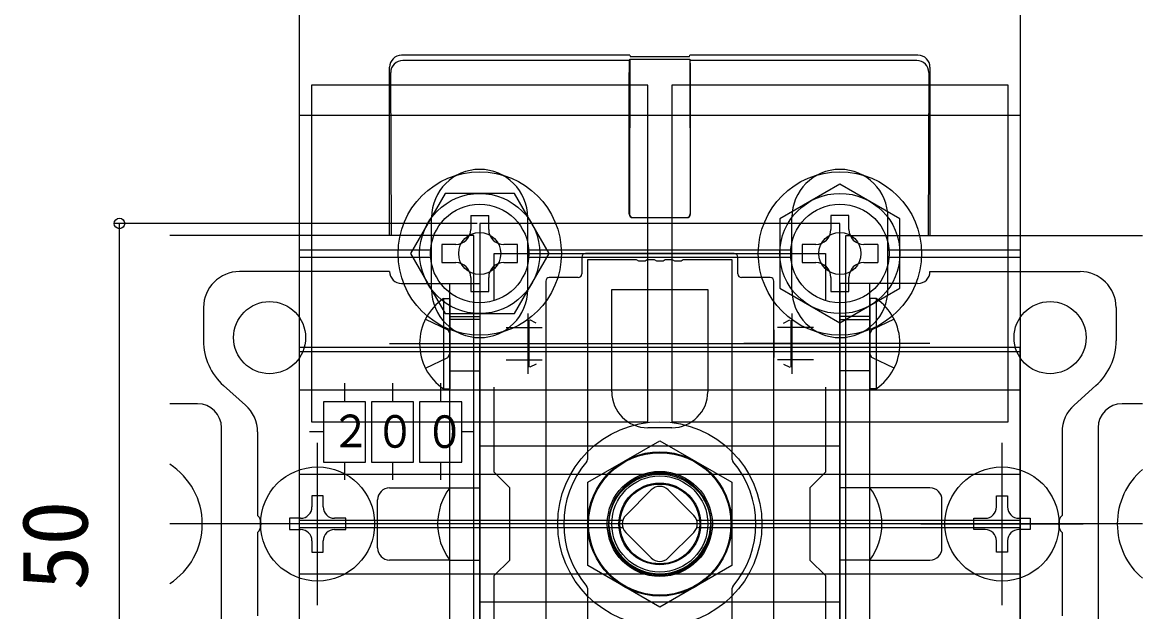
# Model space of a CAD drawing. Units: millimetres, scale not verified. Extents: x -875 to 875, y -1300 to 1293.
# Drawn here: x 497.3 to 683.8, y -1047.6 to -949.6 of the extents above; entities that cross this region are included whole.
import ezdxf
from ezdxf.enums import TextEntityAlignment as Align

# ---------------------------------------------------------------- set-up
doc = ezdxf.new("R2010")
doc.units = ezdxf.units.MM
doc.header["$LTSCALE"] = 8
for name, color, linetype in [('0-3_YKK_11', 7, 'Continuous'), ('0-4_YKK_12', 2, 'Continuous'), ('0-5_YKK_13', 4, 'Continuous'), ('0-6_YKK_D', 6, 'Continuous'), ('0-8_YSS_K', 3, 'Continuous')]:
    doc.layers.add(name, color=color, linetype=linetype)
doc.styles.add('ＭＳ ゴシック', font='')
doc.styles.get('ＭＳ ゴシック').set_extended_font_data('MS Gothic')

msp = doc.modelspace()

# ---------------------------------------------------------------- linework, layer by layer
at = {"layer": '0-3_YKK_11'}
for p, q in [((581.427, -998.032), (581.427, -1008.032)), ((625.427, -998.032), (625.427, -1008.032)), ((576.427, -1003.032), (586.427, -1003.032)), ((620.427, -1003.032), (630.427, -1003.032))]:
    msp.add_line(p, q, dxfattribs=at)
msp.add_lwpolyline([(573.427, -983.032), (573.427, -1083.032), (633.427, -1083.032), (633.427, -983.032)], close=True, dxfattribs=at)
for points in [[(575.827, -995.766), (575.827, -988.032), (631.027, -988.032), (631.027, -995.766)], [(575.827, -1055.766), (575.827, -1041.632), (578.427, -1039.032), (578.427, -1027.032), (575.827, -1024.432), (575.827, -1010.298)], [(631.027, -1010.298), (631.027, -1024.432), (628.427, -1027.032), (628.427, -1039.032), (631.027, -1041.632), (631.027, -1055.766)]]:
    msp.add_lwpolyline(points, dxfattribs=at)
at = {"layer": '0-4_YKK_12'}
for points in [[(572.427, -1081.032), (572.427, -985.032), (521.805, -985.032)], [(634.427, -1081.032), (634.427, -985.032), (683.841, -985.032)]]:
    msp.add_lwpolyline(points, dxfattribs=at)
msp.add_circle((603.427, -1033.032), 12, dxfattribs=at)
at = {"layer": '0-5_YKK_13'}
for p, q in [((543.427, -1140.34), (543.427, -931.069)), ((663.427, -931.069), (663.427, -1140.34)), ((598.427, -955.032), (560.427, -955.032)), ((598.427, -955.032), (598.497, -955.243)), ((598.497, -955.243), (608.357, -955.243)), ((608.357, -955.243), (608.427, -955.032)), ((646.427, -955.032), (608.427, -955.032)), ((558.427, -985.032), (558.427, -957.032)), ((598.355, -955.917), (560.609, -955.917)), ((598.355, -955.917), (598.425, -955.707)), ((598.425, -955.707), (608.429, -955.707)), ((608.499, -955.917), (608.429, -955.707)), ((646.245, -955.917), (608.499, -955.917)), ((648.427, -957.032), (648.427, -985.032)), ((558.733, -985.032), (558.609, -957.926)), ((648.245, -957.926), (648.121, -985.032)), ((543.427, -965.032), (663.427, -965.032)), ((565.427, -994.032), (565.427, -982.032)), ((571.927, -981.732), (571.927, -984.032)), ((571.927, -981.732), (574.927, -981.732)), ((574.927, -984.032), (574.927, -981.732)), ((581.427, -994.032), (581.427, -982.032)), ((598.922, -982.067), (607.932, -982.067)), ((598.957, -982.032), (607.897, -982.032)), ((625.427, -994.032), (625.427, -982.032)), ((634.927, -981.732), (631.927, -981.732)), ((631.927, -981.732), (631.927, -984.032)), ((634.927, -984.032), (634.927, -981.732)), ((641.427, -994.032), (641.427, -982.032)), ((567.127, -986.532), (567.127, -989.532)), ((569.427, -986.532), (567.127, -986.532)), ((579.727, -986.532), (577.427, -986.532)), ((579.727, -989.532), (579.727, -986.532)), ((629.427, -986.532), (627.127, -986.532)), ((639.727, -986.532), (637.427, -986.532)), ((639.727, -986.532), (639.727, -989.532)), ((543.427, -987.432), (565.427, -987.432)), ((543.427, -988.632), (565.427, -988.632)), ((581.427, -987.432), (625.427, -987.432)), ((581.427, -988.632), (625.427, -988.632)), ((590.427, -988.632), (590.427, -991.432)), ((615.827, -988.032), (591.027, -988.032)), ((616.427, -991.432), (616.427, -988.632)), ((641.427, -987.432), (663.427, -987.432)), ((641.427, -988.632), (663.427, -988.632)), ((567.127, -989.532), (569.427, -989.532)), ((577.427, -989.532), (579.727, -989.532)), ((637.427, -989.532), (639.727, -989.532)), ((558.427, -991.032), (533.427, -991.032)), ((571.927, -992.032), (571.927, -994.332)), ((589.827, -992.032), (585.027, -992.032)), ((621.827, -992.032), (617.027, -992.032)), ((631.927, -992.032), (631.927, -994.332)), ((634.927, -994.332), (634.927, -992.032)), ((648.427, -991.032), (673.427, -991.032)), ((560.427, -993.032), (568.427, -993.032)), ((584.427, -992.632), (584.427, -1073.432)), ((622.427, -1073.432), (622.427, -992.632)), ((631.927, -994.332), (634.927, -994.332)), ((646.427, -993.032), (638.427, -993.032)), ((567.409, -995.532), (568.427, -995.532)), ((568.427, -995.532), (568.427, -1010.532)), ((639.445, -995.532), (638.427, -995.532)), ((638.427, -995.532), (638.427, -1010.532)), ((527.427, -997.032), (527.427, -1002.541)), ((679.427, -997.032), (679.427, -1002.541)), ((568.427, -998.532), (573.427, -998.532)), ((573.427, -999.032), (568.427, -999.032)), ((581.627, -999.131), (581.627, -1006.934)), ((582.85, -999.643), (581.756, -999.096)), ((624.005, -999.643), (625.099, -999.096)), ((625.227, -999.131), (625.227, -1006.934)), ((638.427, -998.532), (633.427, -998.532)), ((633.427, -999.032), (638.427, -999.032)), ((577.826, -1000.341), (583.818, -1000.341)), ((584.427, -1000.723), (584.427, -1005.342)), ((622.427, -1000.723), (622.427, -1005.342)), ((629.028, -1000.341), (623.036, -1000.341)), ((558.427, -1003.032), (589.427, -1003.032)), ((648.427, -1003.032), (617.427, -1003.032)), ((663.427, -1004.313), (663.427, -1003.616)), ((564.409, -1007.132), (568.12, -1005.322)), ((568.12, -1005.322), (568.427, -1004.744)), ((638.734, -1005.322), (638.427, -1004.744)), ((642.446, -1007.132), (638.734, -1005.322)), ((663.427, -1062.093), (663.427, -1004.313)), ((577.826, -1005.724), (583.818, -1005.724)), ((582.85, -1006.421), (581.756, -1006.968)), ((629.028, -1005.724), (623.036, -1005.724)), ((624.005, -1006.421), (625.099, -1006.968)), ((568.427, -1007.532), (573.427, -1007.532)), ((638.427, -1007.532), (633.427, -1007.532)), ((530.783, -1010.016), (534.413, -1013.242)), ((543.427, -1010.732), (663.427, -1010.732)), ((550.927, -1009.613), (550.927, -1012.732)), ((558.927, -1009.613), (558.927, -1012.732)), ((566.927, -1009.613), (566.927, -1012.732)), ((676.071, -1010.016), (672.441, -1013.242)), ((526.427, -1013.032), (521.805, -1013.032)), ((683.841, -1013.032), (680.427, -1013.032)), ((530.427, -1049.032), (530.427, -1017.032)), ((536.427, -1017.726), (536.427, -1031.604)), ((547.427, -1017.732), (545.085, -1017.732)), ((572.497, -1017.732), (570.427, -1017.732)), ((605.427, -1017.032), (601.427, -1017.032)), ((670.427, -1017.726), (670.427, -1031.604)), ((676.427, -1017.032), (676.427, -1049.032)), ((546.427, -1046.532), (546.427, -1019.532)), ((660.427, -1046.532), (660.427, -1019.532)), ((550.927, -1022.732), (550.927, -1025.682)), ((558.927, -1022.732), (558.927, -1025.682)), ((566.927, -1022.732), (566.927, -1025.682)), ((543.427, -1024.732), (663.427, -1024.732)), ((558.427, -1027.032), (568.427, -1027.032)), ((568.427, -1027.032), (573.427, -1027.032)), ((597.77, -1031.618), (602.013, -1027.375)), ((604.841, -1027.375), (609.084, -1031.618)), ((638.427, -1027.032), (633.427, -1027.032)), ((648.427, -1027.032), (638.427, -1027.032)), ((547.367, -1030.212), (547.367, -1028.332)), ((556.427, -1037.032), (556.427, -1029.032)), ((650.427, -1037.032), (650.427, -1029.032)), ((659.487, -1030.212), (659.487, -1028.332)), ((531.227, -1033.032), (521.805, -1033.032)), ((559.927, -1033.032), (532.927, -1033.032)), ((597.277, -1032.432), (543.427, -1032.432)), ((543.427, -1033.632), (597.277, -1033.632)), ((663.427, -1032.432), (609.578, -1032.432)), ((609.578, -1033.632), (663.427, -1033.632)), ((646.927, -1033.032), (673.927, -1033.032)), ((683.841, -1033.032), (675.627, -1033.032)), ((536.427, -1034.46), (536.427, -1048.338)), ((602.013, -1038.689), (597.77, -1034.446)), ((609.084, -1034.446), (604.841, -1038.689)), ((670.427, -1034.46), (670.427, -1048.338)), ((568.427, -1039.032), (558.427, -1039.032)), ((568.427, -1039.032), (573.427, -1039.032)), ((638.427, -1039.032), (633.427, -1039.032)), ((638.427, -1039.032), (648.427, -1039.032)), ((543.427, -1041.332), (663.427, -1041.332))]:
    msp.add_line(p, q, dxfattribs=at)
for points in [[(598.425, -955.707), (598.366, -978.656), (598.359, -981.431)], [(608.429, -955.707), (608.488, -978.656), (608.495, -981.431)], [(598.322, -981.467), (598.322, -978.656), (598.322, -957.914)], [(608.532, -981.467), (608.532, -978.656), (608.532, -957.914)], [(627.127, -986.532), (627.127, -989.532), (629.427, -989.532)], [(591.283, -1022.615), (591.427, -1022.225), (591.427, -989.032), (599.511, -989.032), (599.877, -989.272), (600.977, -989.272), (601.344, -989.032), (602.511, -989.032), (602.877, -989.272), (603.977, -989.272), (604.344, -989.032), (605.511, -989.032), (605.877, -989.272), (606.977, -989.272), (607.344, -989.032), (615.427, -989.032)], [(615.427, -989.032), (615.427, -1022.225), (615.572, -1022.615)], [(571.927, -994.332), (574.927, -994.332), (574.927, -992.032)], [(595.427, -1011.032), (595.427, -994.032), (611.427, -994.032), (611.427, -1011.032)], [(567.409, -995.532), (567.409, -1010.532), (568.427, -1010.532)], [(639.445, -995.532), (639.445, -1010.532), (638.427, -1010.532)], [(564.409, -998.932), (568.12, -1000.742), (568.427, -1001.32)], [(642.446, -998.932), (638.734, -1000.742), (638.427, -1001.32)], [(543.427, -1004.313), (543.427, -1003.616), (663.427, -1003.616)], [(543.427, -1062.093), (543.427, -1004.313), (663.427, -1004.313)], [(547.367, -1028.332), (545.487, -1028.332), (545.487, -1030.212)], [(659.487, -1028.332), (661.367, -1028.332), (661.367, -1030.212)], [(543.607, -1032.092), (541.727, -1032.092), (541.727, -1033.972), (543.607, -1033.972)], [(549.247, -1033.972), (551.127, -1033.972), (551.127, -1032.092), (549.247, -1032.092)], [(657.607, -1033.972), (655.727, -1033.972), (655.727, -1032.092), (657.607, -1032.092)], [(663.247, -1032.092), (665.127, -1032.092), (665.127, -1033.972), (663.247, -1033.972)], [(545.487, -1035.852), (545.487, -1037.732), (547.367, -1037.732), (547.367, -1035.852)], [(661.367, -1035.852), (661.367, -1037.732), (659.487, -1037.732), (659.487, -1035.852)], [(615.572, -1043.449), (615.427, -1043.839), (615.427, -1077.032), (607.344, -1077.032), (606.977, -1076.792), (605.877, -1076.792), (605.511, -1077.032), (604.344, -1077.032), (603.977, -1076.792), (602.877, -1076.792), (602.511, -1077.032), (601.344, -1077.032), (600.977, -1076.792), (599.877, -1076.792), (599.511, -1077.032), (591.427, -1077.032), (591.427, -1043.839), (591.283, -1043.449)]]:
    msp.add_lwpolyline(points, dxfattribs=at)
for points in [[(545.427, -1016.032), (601.427, -1016.032), (601.427, -960.032), (545.427, -960.032)], [(605.427, -1016.032), (661.427, -1016.032), (661.427, -960.032), (605.427, -960.032)], [(643.427, -982.259), (633.427, -976.485), (623.427, -982.259), (623.427, -993.806), (633.427, -999.579), (643.427, -993.806)], [(567.654, -978.032), (561.88, -988.032), (567.654, -998.032), (579.201, -998.032), (584.974, -988.032), (579.201, -978.032)], [(573.427, -993.032), (573.427, -1073.032), (568.427, -1073.032), (568.427, -993.032)], [(633.427, -993.032), (633.427, -1073.032), (638.427, -1073.032), (638.427, -993.032)], [(633.427, -1003.032), (633.427, -1063.032), (573.427, -1063.032), (573.427, -1003.032)], [(547.427, -1022.732), (554.427, -1022.732), (554.427, -1012.732), (547.427, -1012.732)], [(555.427, -1022.732), (562.427, -1022.732), (562.427, -1012.732), (555.427, -1012.732)], [(563.427, -1022.732), (570.427, -1022.732), (570.427, -1012.732), (563.427, -1012.732)], [(573.427, -1046.032), (573.427, -1020.032), (633.427, -1020.032), (633.427, -1046.032)], [(591.427, -1026.104), (603.427, -1019.176), (615.427, -1026.104), (615.427, -1039.96), (603.427, -1046.888), (591.427, -1039.96)]]:
    msp.add_lwpolyline(points, close=True, dxfattribs=at)
for centre, radius in [((573.427, -988.032), 13.6), ((633.427, -988.032), 13.6), ((573.427, -988.032), 10), ((633.427, -988.032), 10), ((573.427, -988.032), 8.2), ((633.427, -988.032), 8.2), ((573.427, -988.032), 3.5), ((633.427, -988.032), 3.5), ((538.427, -1002.032), 6), ((668.427, -1002.032), 6), ((603.427, -1033.032), 17), ((603.427, -1033.032), 17), ((603.427, -1033.032), 11.856), ((546.427, -1033.032), 9.5), ((603.427, -1033.032), 8.75), ((660.427, -1033.032), 9.5), ((603.427, -1033.032), 8.5), ((603.427, -1033.032), 8.5), ((603.427, -1033.225), 8.49), ((603.427, -1033.032), 8), ((603.427, -1033.032), 8), ((603.427, -1033.032), 8), ((603.427, -1033.032), 6.8), ((603.427, -1033.032), 6.647), ((603.427, -1033.032), 6.64)]:
    msp.add_circle(centre, radius, dxfattribs=at)
for centre, radius, start, end in [((560.427, -957.032), 2, 90, 180), ((646.427, -957.032), 2, 0, 90), ((560.609, -957.917), 2, 90, 180.2617), ((646.245, -957.917), 2, 359.7383, 90), ((573.427, -982.032), 8, 0, 180), ((633.427, -982.032), 8, 0, 180), ((569.427, -984.032), 2.5, 270, 0), ((577.427, -984.032), 2.5, 180, 270), ((629.427, -984.032), 2.5, 270, 0), ((637.427, -984.032), 2.5, 180, 270), ((569.427, -992.032), 2.5, 0, 90), ((577.427, -992.032), 2.5, 90, 180), ((629.427, -992.032), 2.5, 0, 90), ((637.427, -992.032), 2.5, 90, 180), ((533.427, -997.032), 6, 90, 180), ((560.427, -991.032), 2, 180, 270), ((646.427, -991.032), 2, 270, 0), ((673.427, -997.032), 6, 0, 90), ((573.427, -994.032), 8, 180, 0), ((633.427, -994.032), 8, 180, 0), ((572.481, -1003.032), 9.054, 124.06671, 235.93329), ((634.373, -1003.032), 9.054, 304.06671, 55.93329), ((537.427, -1002.541), 10, 180, 228.36646), ((669.427, -1002.541), 10, 311.63354, 0), ((601.427, -1011.032), 6, 180.00001, 269.99999), ((605.427, -1011.032), 6, 270.00001, 359.99999), ((526.427, -1017.032), 4, 0, 90), ((680.427, -1017.032), 4, 90, 180), ((530.427, -1017.726), 6, 0, 48.36646), ((676.427, -1017.726), 6, 131.63354, 180), ((515.427, -1033.032), 11.8, 302.71735, 57.28265), ((603.427, -1033.032), 16, 139.3793, 220.6207), ((603.427, -1033.032), 16, 319.3793, 40.6207), ((691.427, -1033.032), 11.8, 130.0103, 229.9897), ((603.427, -1033.032), 8.5, 359.99999, 180.00001), ((558.427, -1029.032), 2, 90, 180), ((576.427, -1033.032), 10, 143.1301, 216.8699), ((603.427, -1028.789), 2, 45, 135), ((630.427, -1033.032), 10, 323.1301, 36.8699), ((648.427, -1029.032), 2, 0, 90), ((535.027, -1033.032), 2, 314.427, 45.573), ((543.607, -1030.212), 1.88, 270, 0), ((549.247, -1030.212), 1.88, 180, 270), ((599.184, -1033.032), 2, 135, 225), ((607.67, -1033.032), 2, 315, 45), ((657.607, -1030.212), 1.88, 270, 0), ((663.247, -1030.212), 1.88, 180, 270), ((671.827, -1033.032), 2, 134.427, 225.573), ((603.424, -1032.828), 8.501, 183.27666, 357.50585), ((543.607, -1035.852), 1.88, 0, 90), ((549.247, -1035.852), 1.88, 90, 180), ((657.607, -1035.852), 1.88, 0, 90), ((663.247, -1035.852), 1.88, 90, 180), ((558.427, -1037.032), 2, 180, 270), ((648.427, -1037.032), 2, 270, 0), ((603.427, -1037.275), 2, 225, 315)]:
    msp.add_arc(centre, radius, start, end, dxfattribs=at)
for centre, major_axis, ratio, start_param, end_param in [((598.357, -957.914), (0, -2), 0.017455, 3.1939525, 4.712389), ((608.497, -957.914), (0, -2), 0.017455, 1.5707963, 3.0892328), ((598.922, -981.467), (0.424, 0.424), 0.999695, 2.3563468, 3.9268385), ((598.959, -981.43), (-0.246, -0.549), 0.996125, 5.1323772, 6.702869), ((607.895, -981.43), (0.246, -0.549), 0.996125, 5.8635017, 7.4339934), ((607.932, -981.467), (-0.424, 0.424), 0.999695, 2.3563468, 3.9268385), ((591.027, -988.632), (-0.424, 0.424), 0.999695, 5.4979394, 7.0684312), ((615.827, -988.632), (0.424, 0.424), 0.999695, 5.4979394, 7.0684312), ((585.027, -992.632), (-0.424, 0.424), 0.999695, 5.4979394, 7.0684312), ((589.827, -991.432), (0.424, -0.424), 0.999695, 5.4979394, 7.0684312), ((617.027, -991.432), (-0.424, -0.424), 0.999695, 5.4979394, 7.0684312), ((621.827, -992.632), (0.424, 0.424), 0.999695, 5.4979394, 7.0684312)]:
    msp.add_ellipse(centre, major_axis=major_axis, ratio=ratio, start_param=start_param, end_param=end_param, dxfattribs=at)
at = {"layer": '0-6_YKK_D'}
for p, q in [((573.027, -983.032), (512.427, -983.032)), ((513.427, -1083.032), (513.427, -983.032))]:
    msp.add_line(p, q, dxfattribs=at)
msp.add_circle((513.427, -983.032), 0.875, dxfattribs=at)
at = {"layer": '0-8_YSS_K'}
msp.add_line((683.841, -1033.032), (521.805, -1033.032), dxfattribs=at)

# ---------------------------------------------------------------- texts
at = {"layer": '0-5_YKK_13', "style": 'ＭＳ ゴシック', "width": 0.9}
for s, p in [('２', (548.616, -1021.896)), ('０', (555.993, -1021.975)), ('０', (564.266, -1022.012))]:
    msp.add_text(s, height=5.422, dxfattribs=at).set_placement(p, align=Align.BOTTOM_LEFT)
at = {"layer": '0-6_YKK_D', "style": 'ＭＳ ゴシック'}
msp.add_text('50', height=11, rotation=90, dxfattribs=at).set_placement((511.427, -1044.112), align=Align.BOTTOM_LEFT)

doc.saveas('drawing.dxf')
